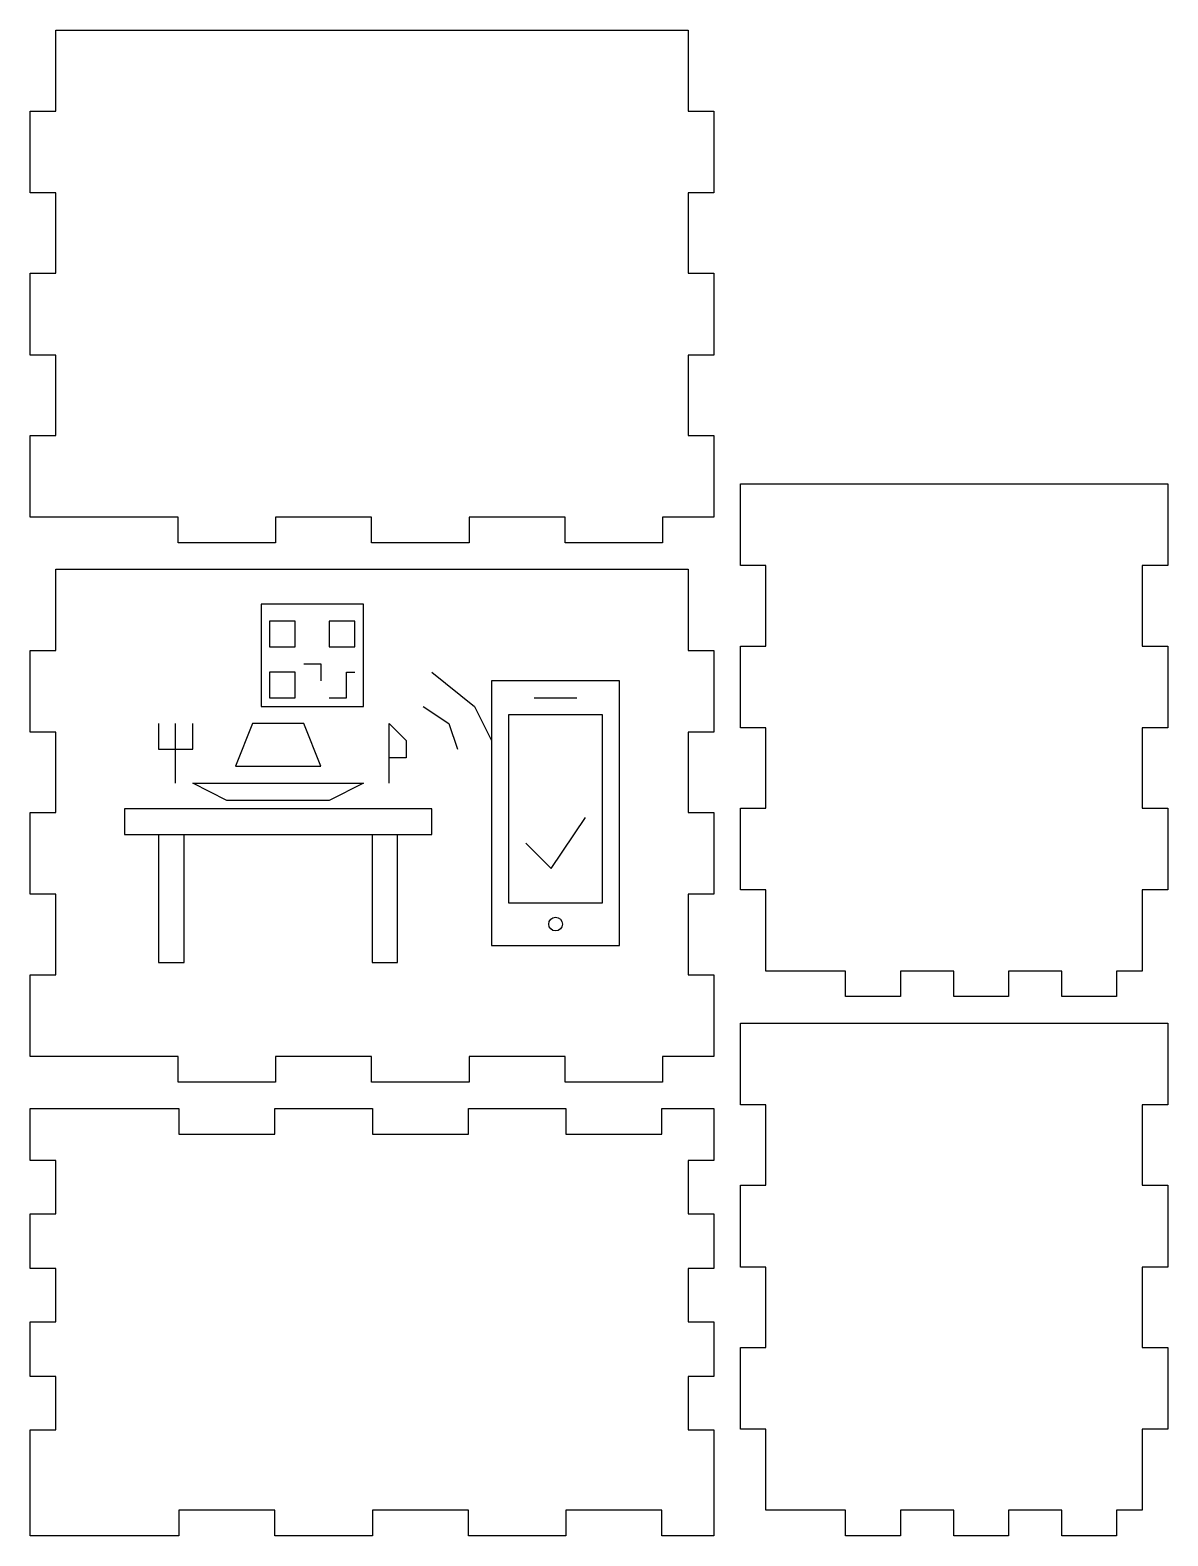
# Model space of a CAD drawing. Header units: millimetres. Extents: x 3 to 136, y 3 to 180.
import ezdxf

# ---------------------------------------------------------------- set-up
doc = ezdxf.new("R2010")
doc.units = ezdxf.units.MM
doc.layers.add('CORTE', color=1, linetype='Continuous')
doc.layers.add('GRABADO', color=5, linetype='Continuous')

msp = doc.modelspace()

# ---------------------------------------------------------------- linework, layer by layer
at = {"layer": 'CORTE'}
for points in [[(3.1, 160.45), (3.1, 170.03), (6.1, 170.03), (6.1, 179.53), (80.17, 179.53), (80.17, 170.03), (83.17, 170.03), (83.17, 160.45), (80.17, 160.45), (80.17, 151.03), (83.17, 151.03), (83.17, 141.45), (80.17, 141.45), (80.17, 132.03), (83.17, 132.03), (83.17, 122.45), (77.17, 122.45), (77.17, 119.45), (65.77, 119.45), (65.77, 122.45), (54.51, 122.45), (54.51, 119.45), (43.1, 119.45), (43.1, 122.45), (31.84, 122.45), (31.84, 119.45), (20.43, 119.45), (20.43, 122.45), (3.1, 122.45), (3.1, 132.03), (6.1, 132.03), (6.1, 141.45), (3.1, 141.45), (3.1, 151.03), (6.1, 151.03), (6.1, 160.45)], [(89.28, 107.35), (89.28, 116.78), (86.28, 116.78), (86.28, 126.35), (136.35, 126.35), (136.35, 116.78), (133.35, 116.78), (133.35, 107.35), (136.35, 107.35), (136.35, 97.78), (133.35, 97.78), (133.35, 88.35), (136.35, 88.35), (136.35, 78.78), (133.35, 78.78), (133.35, 69.28), (130.35, 69.28), (130.35, 66.28), (123.94, 66.28), (123.94, 69.28), (117.68, 69.28), (117.68, 66.28), (111.28, 66.28), (111.28, 69.28), (105.02, 69.28), (105.02, 66.28), (98.61, 66.28), (98.61, 69.28), (89.28, 69.28), (89.28, 78.78), (86.28, 78.78), (86.28, 88.35), (89.28, 88.35), (89.28, 97.78), (86.28, 97.78), (86.28, 107.35)], [(3.1, 97.28), (3.1, 106.85), (6.1, 106.85), (6.1, 116.35), (80.17, 116.35), (80.17, 106.85), (83.17, 106.85), (83.17, 97.28), (80.17, 97.28), (80.17, 87.85), (83.17, 87.85), (83.17, 78.28), (80.17, 78.28), (80.17, 68.85), (83.17, 68.85), (83.17, 59.27), (77.17, 59.27), (77.17, 56.27), (65.77, 56.27), (65.77, 59.27), (54.51, 59.27), (54.51, 56.27), (43.1, 56.27), (43.1, 59.27), (31.84, 59.27), (31.84, 56.27), (20.43, 56.27), (20.43, 59.27), (3.1, 59.27), (3.1, 68.85), (6.1, 68.85), (6.1, 78.28), (3.1, 78.28), (3.1, 87.85), (6.1, 87.85), (6.1, 97.28)], [(89.28, 44.18), (89.28, 53.6), (86.28, 53.6), (86.28, 63.18), (136.35, 63.18), (136.35, 53.6), (133.35, 53.6), (133.35, 44.18), (136.35, 44.18), (136.35, 34.6), (133.35, 34.6), (133.35, 25.18), (136.35, 25.18), (136.35, 15.6), (133.35, 15.6), (133.35, 6.1), (130.35, 6.1), (130.35, 3.1), (123.94, 3.1), (123.94, 6.1), (117.68, 6.1), (117.68, 3.1), (111.28, 3.1), (111.28, 6.1), (105.02, 6.1), (105.02, 3.1), (98.61, 3.1), (98.61, 6.1), (89.28, 6.1), (89.28, 15.6), (86.28, 15.6), (86.28, 25.18), (89.28, 25.18), (89.28, 34.6), (86.28, 34.6), (86.28, 44.18)], [(65.84, 50.18), (77.1, 50.18), (77.1, 53.18), (83.17, 53.18), (83.17, 47.1), (80.17, 47.1), (80.17, 40.84), (83.17, 40.84), (83.17, 34.43), (80.17, 34.43), (80.17, 28.18), (83.17, 28.18), (83.17, 21.77), (80.17, 21.77), (80.17, 15.51), (83.17, 15.51), (83.17, 3.1), (77.1, 3.1), (77.1, 6.1), (65.84, 6.1), (65.84, 3.1), (54.43, 3.1), (54.43, 6.1), (43.18, 6.1), (43.18, 3.1), (31.77, 3.1), (31.77, 6.1), (20.51, 6.1), (20.51, 3.1), (3.1, 3.1), (3.1, 15.51), (6.1, 15.51), (6.1, 21.77), (3.1, 21.77), (3.1, 28.18), (6.1, 28.18), (6.1, 34.43), (3.1, 34.43), (3.1, 40.84), (6.1, 40.84), (6.1, 47.1), (3.1, 47.1), (3.1, 53.18), (20.51, 53.18), (20.51, 50.18), (31.77, 50.18), (31.77, 53.18), (43.18, 53.18), (43.18, 50.18), (54.43, 50.18), (54.43, 53.18), (65.84, 53.18)]]:
    msp.add_lwpolyline(points, close=True, dxfattribs=at)
at = {"layer": 'GRABADO'}
for points in [[(30.14, 100.28), (42.14, 100.28), (42.14, 112.28), (30.14, 112.28)], [(31.14, 107.28), (34.14, 107.28), (34.14, 110.28), (31.14, 110.28)], [(38.14, 107.28), (41.14, 107.28), (41.14, 110.28), (38.14, 110.28)], [(31.14, 101.28), (34.14, 101.28), (34.14, 104.28), (31.14, 104.28)], [(57.14, 72.28), (72.14, 72.28), (72.14, 103.28), (57.14, 103.28)], [(59.14, 77.28), (70.14, 77.28), (70.14, 99.28), (59.14, 99.28)], [(27.14, 93.28), (37.14, 93.28), (35.14, 98.28), (29.14, 98.28)], [(22.14, 91.28), (42.14, 91.28), (38.14, 89.28), (26.14, 89.28)], [(14.14, 85.28), (50.14, 85.28), (50.14, 88.28), (14.14, 88.28)]]:
    msp.add_lwpolyline(points, close=True, dxfattribs=at)
for points in [[(35.14, 105.28), (37.14, 105.28), (37.14, 103.28)], [(38.14, 101.28), (40.14, 101.28), (40.14, 104.28), (41.14, 104.28)], [(50.14, 104.28), (55.14, 100.28), (57.14, 96.28)], [(62.14, 101.28), (67.14, 101.28)], [(49.14, 100.28), (52.14, 98.28), (53.14, 95.28)], [(18.14, 98.28), (18.14, 95.28), (22.14, 95.28), (22.14, 98.28)], [(20.14, 91.28), (20.14, 98.28)], [(45.14, 91.28), (45.14, 98.28), (47.14, 96.28), (47.14, 94.28), (45.14, 94.28)], [(61.14, 84.28), (64.14, 81.28), (68.14, 87.28)], [(18.14, 85.28), (18.14, 70.28), (21.14, 70.28), (21.14, 85.28)], [(43.14, 85.28), (43.14, 70.28), (46.14, 70.28), (46.14, 85.28)]]:
    msp.add_lwpolyline(points, dxfattribs=at)
msp.add_circle((64.64, 74.78), 0.8, dxfattribs=at)

doc.saveas('drawing.dxf')
